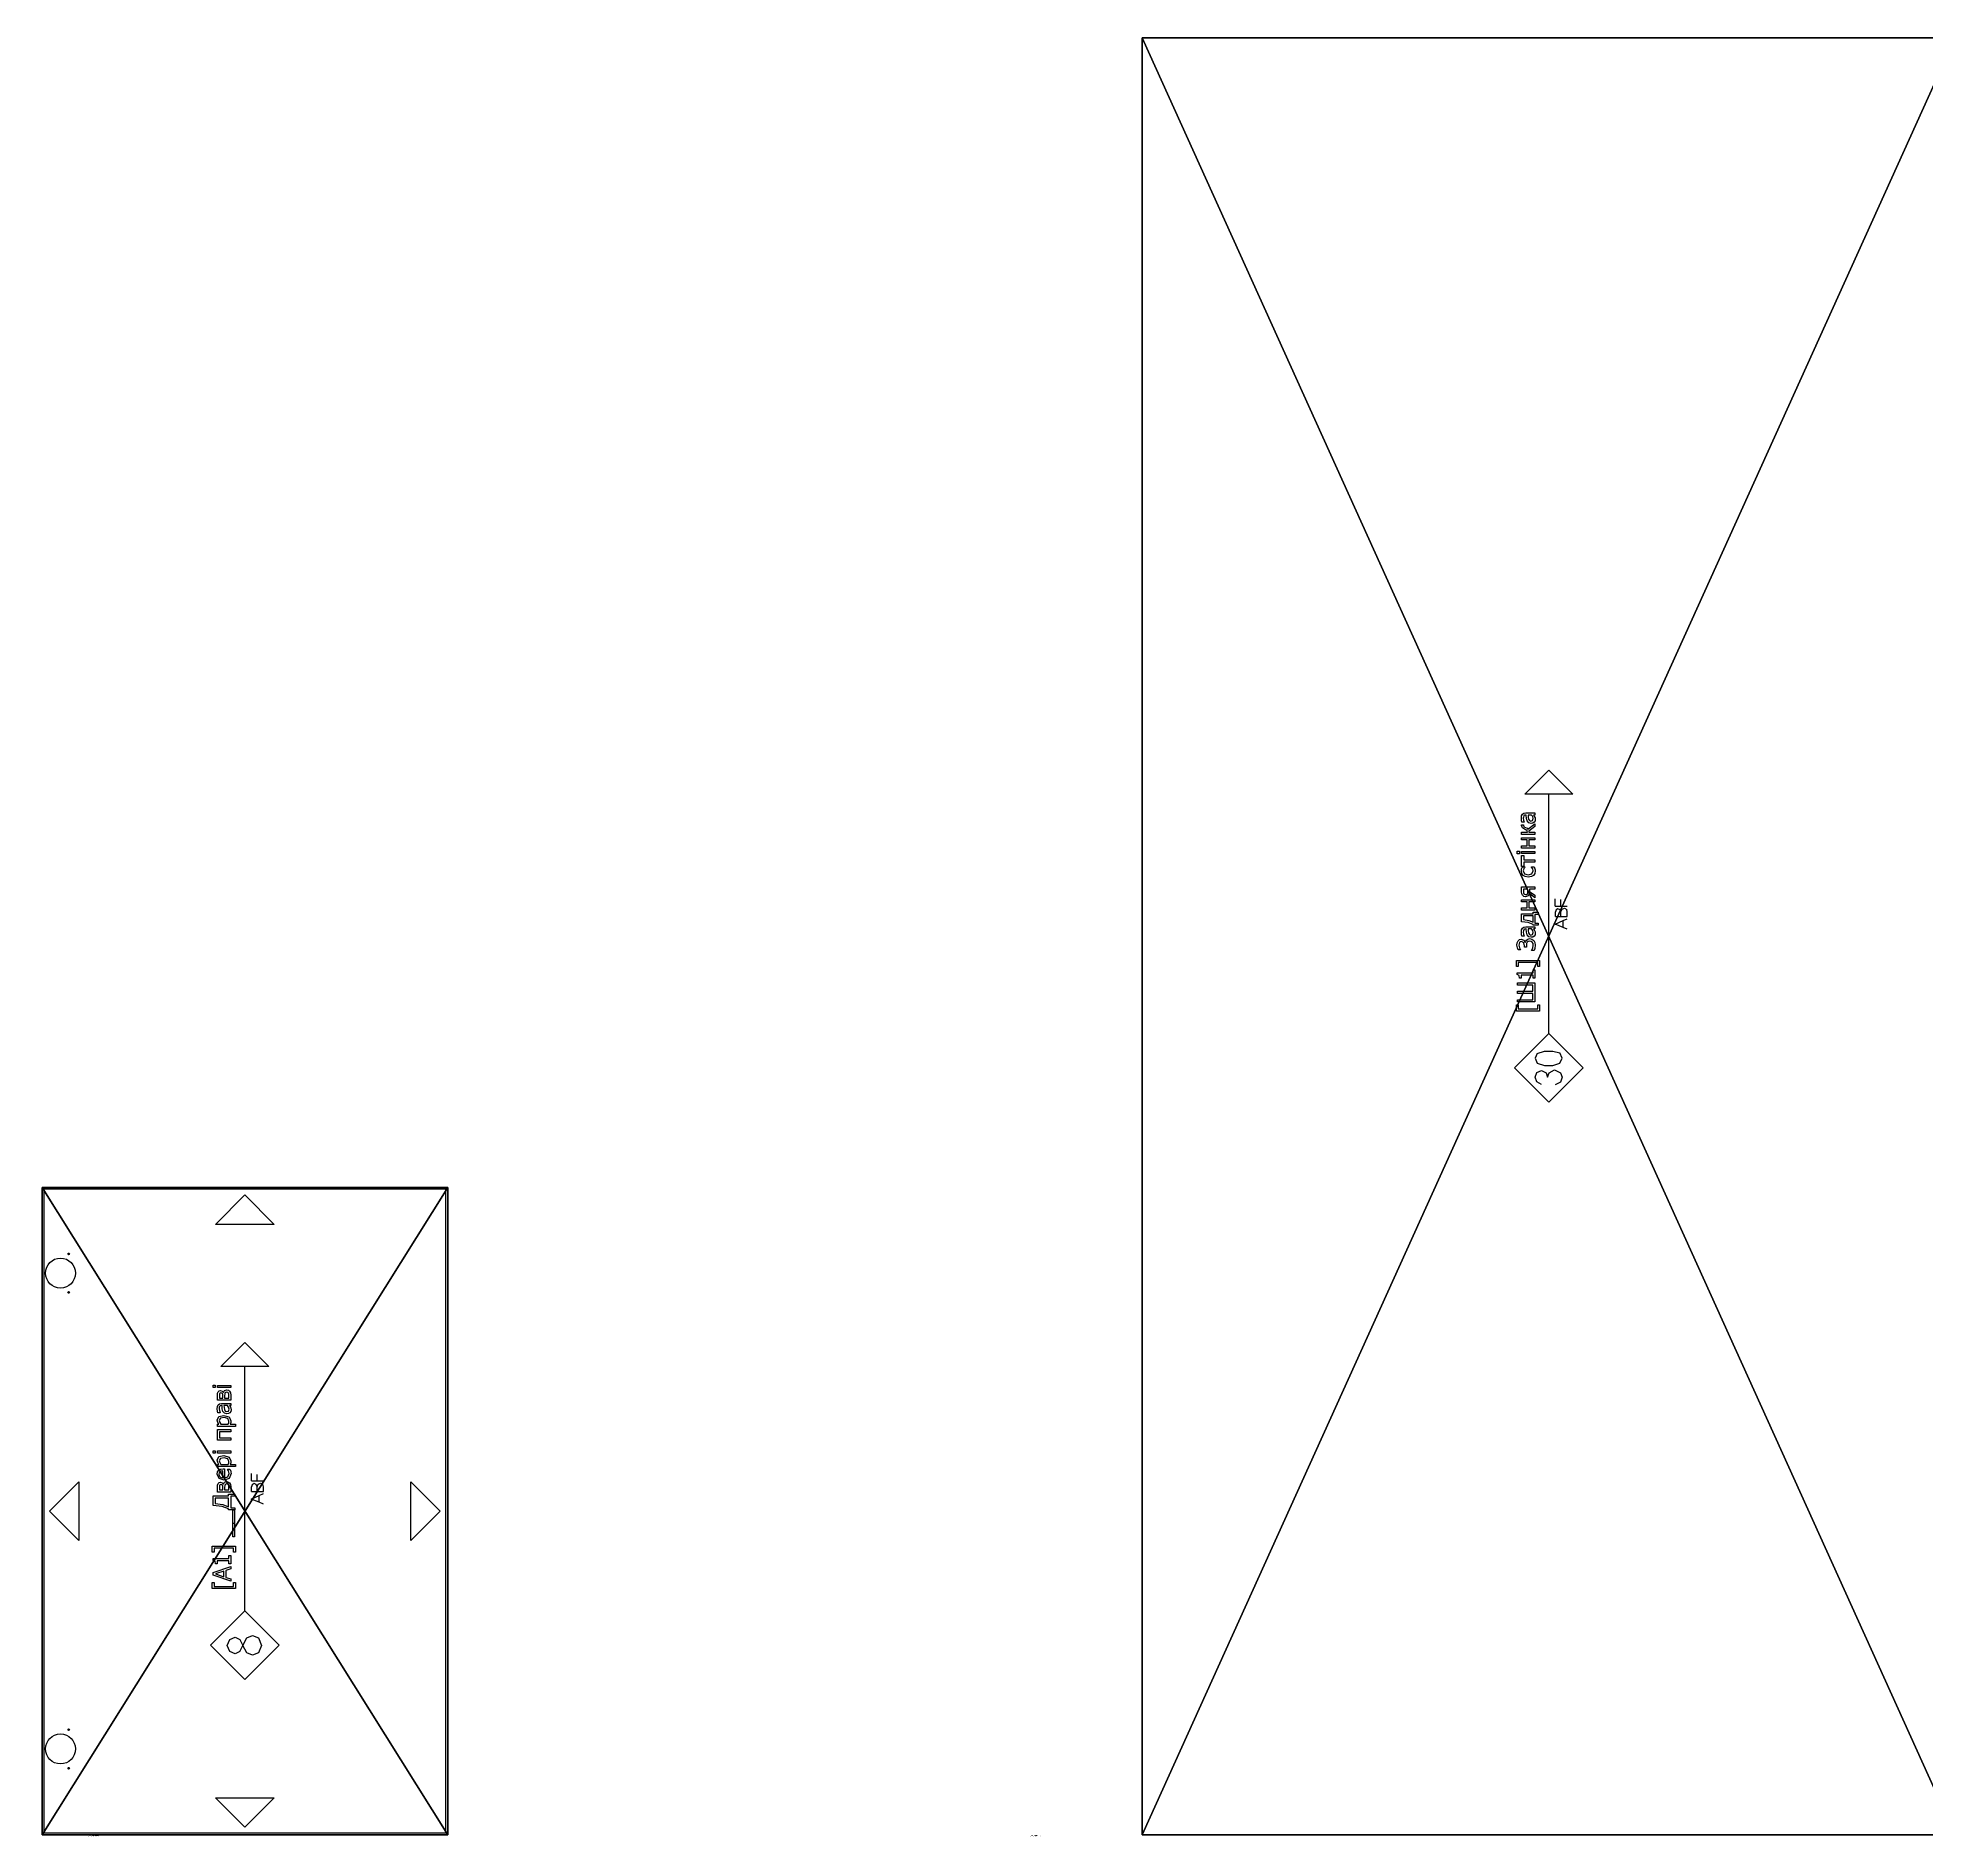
# Model space of a CAD drawing. Header units: millimetres. Extents: x -45532 to 18, y -11338 to 4436.
# Drawn here: x -6444 to -4242, y -2 to 2096 of the extents above; entities that cross this region are included whole.
import ezdxf

# ---------------------------------------------------------------- set-up
doc = ezdxf.new("R2010")
doc.units = ezdxf.units.MM
doc.header["$LTSCALE"] = 25.4
doc.layers.get('0').update_dxf_attribs({"true_color": 0xffffff})
for name, color, linetype, true_color in [('ABF_cuttingLines', 134, 'Continuous', 0x009987), ('ABF_edgeBanding', 252, 'Continuous', 0x777799), ('ABF_Label', 190, 'Continuous', 0x9900ff), ('DEPTH13-ARTICLE96053', 36, 'Continuous', 0x664400), ('DEPTH3.0-ARTICLE46331', 134, 'Continuous', 0x009987)]:
    doc.layers.add(name, color=color, linetype=linetype, true_color=true_color)

# ---------------------------------------------------------------- blocks, each defined once
blk = doc.blocks.new('Group1179#1')
blk = doc.blocks.new('Group1710#1')
blk = doc.blocks.new('_____ ______#23')
at = {"layer": 'ABF_cuttingLines', "color": 0}
ref = blk.add_blockref('Group1710#1', (0, 0, 3), dxfattribs=at)
ref.add_attrib('Skp_GroupInstanceName', '_ABF_cuttingLines', (0, 0), dxfattribs={"layer": '0', "height": 1})
at = {"layer": 'ABF_Label', "color": 0}
ref = blk.add_blockref('Group1179#1', (2680.9, 1048.5, 3), dxfattribs=dict(at, xscale=1.574803149606299, yscale=1.574803149606299, rotation=90))
ref.add_attrib('Skp_GroupInstanceName', '_ABF_Label', (0, 0), dxfattribs={"layer": '0', "height": 1})
blk = doc.blocks.new('Group1161#1')
at = {"layer": 'ABF_Label', "color": 0}
for p, q in [((-55.5, 6.9), (-55.5, 23.9)), ((-55.5, 23.9), (-50.9, 23.9)), ((-50.9, 22.7), (-53.9, 22.7)), ((-53.9, 22.7), (-53.9, 8.1)), ((-50.9, 23.9), (-50.9, 22.7)), ((-48.7, 10.3), (-48.7, 23.3)), ((-48.7, 23.3), (-47, 23.3)), ((-47, 23.3), (-47, 11.8)), ((-42.4, 11.8), (-42.4, 23.3)), ((-42.4, 23.3), (-40.7, 23.3)), ((-40.7, 23.3), (-40.7, 11.8)), ((-36.2, 11.8), (-36.2, 23.3)), ((-36.2, 23.3), (-34.4, 23.3)), ((-34.4, 23.3), (-34.4, 10.3)), ((-31.1, 21.6), (-29.2, 21.9)), ((-31.1, 20.4), (-31.1, 21.6)), ((-28.8, 20.4), (-31.1, 20.4)), ((-29.2, 21.9), (-28.4, 23.4)), ((-28.8, 11.6), (-28.8, 20.4)), ((-28.4, 23.4), (-27.1, 23.4)), ((-27.1, 23.4), (-27.1, 11.6)), ((-22.5, 22.7), (-22.5, 23.9)), ((-22.5, 23.9), (-17.9, 23.9)), ((-19.4, 22.7), (-22.5, 22.7)), ((-19.4, 8.1), (-19.4, 22.7)), ((-17.9, 23.9), (-17.9, 6.9)), ((-10.2, 22.8), (-8.5, 23.3)), ((-10.2, 20.9), (-10.2, 22.8)), ((-10, 20.9), (-10.2, 20.9)), ((-9.5, 21.2), (-10, 20.9)), ((-8.7, 21.6), (-9.5, 21.2)), ((-7.7, 21.9), (-8.7, 21.6)), ((-8.5, 23.3), (-6.5, 23.6)), ((-8.2, 16.6), (-8.2, 18.1)), ((-8.2, 18.1), (-7, 18.1)), ((-6.8, 16.6), (-8.2, 16.6)), ((-6.6, 22.1), (-7.7, 21.9)), ((-7, 18.1), (-4.8, 18.6)), ((-5.5, 16.5), (-6.8, 16.6)), ((-5.6, 22), (-6.6, 22.1)), ((-6.5, 23.6), (-4.8, 23.4)), ((-4.7, 21.7), (-5.6, 22)), ((-4.5, 16.1), (-5.5, 16.5)), ((-4.8, 23.4), (-3.4, 22.8)), ((-4.8, 18.6), (-3.9, 20.3)), ((-4.1, 21.1), (-4.7, 21.7)), ((-2.8, 18.6), (-4.7, 17.6)), ((-4.7, 17.6), (-4.7, 17.4)), ((-4.7, 17.4), (-3.7, 17.1)), ((-3.8, 15.4), (-4.5, 16.1)), ((-3.9, 20.3), (-4.1, 21.1)), ((-3.6, 14.3), (-3.8, 15.4)), ((-3.8, 13.1), (-3.6, 14.3)), ((-3.7, 17.1), (-2.8, 16.6)), ((-3.4, 22.8), (-2.5, 21.8)), ((-2.1, 20.4), (-2.8, 18.6)), ((-2.8, 16.6), (-2.1, 15.6)), ((-2.5, 21.8), (-2.1, 20.4)), ((-2.1, 15.6), (-1.8, 14.2)), ((-1.8, 14.2), (-2.1, 12.6)), ((-0.8, 13.1), (-0.4, 14.9)), ((-0.4, 14.9), (1, 16)), ((0, 19.9), (1.3, 20.2)), ((0, 18.2), (0, 19.9)), ((0.1, 18.2), (0, 18.2)), ((1.6, 18.7), (0.1, 18.2)), ((1.3, 14.4), (0.9, 13.2)), ((1, 16), (2.9, 16.5)), ((1.3, 20.2), (3, 20.3)), ((2.4, 15), (1.3, 14.4)), ((3, 18.9), (1.6, 18.7)), ((3.9, 15.3), (2.4, 15)), ((2.9, 16.5), (5.4, 16.7)), ((3, 20.3), (4.7, 20.2)), ((3.9, 18.8), (3, 18.9)), ((4.7, 18.5), (3.9, 18.8)), ((5.4, 15.4), (3.9, 15.3)), ((4.7, 20.2), (5.9, 19.6)), ((5.2, 18), (4.7, 18.5)), ((5.4, 17), (5.2, 18)), ((5.4, 16.7), (5.4, 17)), ((5.4, 12.7), (5.4, 15.4)), ((5.9, 19.6), (6.7, 18.5)), ((6.7, 18.5), (7, 17)), ((7, 17), (7, 10.3)), ((8.8, 11.7), (10.2, 15.3)), ((10.2, 15.3), (10.7, 20.1)), ((11.7, 14.7), (10.5, 11.7)), ((10.7, 20.1), (16.7, 20.1)), ((12.3, 18.7), (11.7, 14.7)), ((15.1, 18.7), (12.3, 18.7)), ((15.1, 11.7), (15.1, 18.7)), ((16.7, 20.1), (16.7, 11.7)), ((19.3, 10.3), (19.3, 20.1)), ((19.3, 20.1), (21, 20.1)), ((21, 20.1), (21, 16.1)), ((21, 16.1), (25.4, 16.1)), ((25.4, 14.7), (21, 14.7)), ((21, 14.7), (21, 10.3)), ((25.4, 16.1), (25.4, 20.1)), ((25.4, 20.1), (27, 20.1)), ((25.4, 10.3), (25.4, 14.7)), ((27, 20.1), (27, 10.3)), ((28.4, 10.3), (31.6, 14.3)), ((29.2, 17.3), (29.5, 18.6)), ((29.8, 15.4), (29.2, 17.3)), ((29.5, 18.6), (30.4, 19.5)), ((31.6, 14.3), (29.8, 15.4)), ((33.2, 14.2), (30.3, 10.3)), ((30.4, 19.5), (31.5, 19.9)), ((31.1, 17.9), (30.9, 17.2)), ((30.9, 17.2), (31, 16.5)), ((31, 16.5), (31.4, 15.9)), ((31.5, 18.5), (31.1, 17.9)), ((31.4, 15.9), (32.2, 15.6)), ((31.5, 19.9), (33, 20.1)), ((32.2, 18.7), (31.5, 18.5)), ((33.1, 18.8), (32.2, 18.7)), ((32.2, 15.6), (33.1, 15.5)), ((33, 20.1), (36.5, 20.1)), ((34.9, 18.8), (33.1, 18.8)), ((33.1, 15.5), (34.9, 15.5)), ((34.9, 14.2), (33.2, 14.2)), ((34.9, 15.5), (34.9, 18.8)), ((34.9, 10.3), (34.9, 14.2)), ((36.5, 20.1), (36.5, 10.3)), ((43.8, 15.2), (44.2, 17.4)), ((44.2, 12.9), (43.8, 15.2)), ((44.2, 17.4), (45.1, 19)), ((45.1, 19), (46.5, 20)), ((46.3, 17.9), (45.5, 15.2)), ((45.5, 15.2), (46.3, 12.5)), ((48.4, 18.9), (46.3, 17.9)), ((46.5, 20), (48.4, 20.3)), ((48.4, 20.3), (49.9, 20.1)), ((49.2, 18.7), (48.4, 18.9)), ((50.1, 18.4), (49.2, 18.7)), ((49.9, 20.1), (51.3, 19.5)), ((50.7, 18), (50.1, 18.4)), ((51.2, 17.7), (50.7, 18)), ((51.3, 17.7), (51.2, 17.7)), ((51.3, 19.5), (51.3, 17.7)), ((51.6, 18.6), (51.6, 20.1)), ((51.6, 20.1), (59.9, 20.1)), ((54.9, 18.6), (51.6, 18.6)), ((54.9, 10.3), (54.9, 18.6)), ((59.9, 18.6), (56.6, 18.6)), ((56.6, 18.6), (56.6, 10.3)), ((59.9, 20.1), (59.9, 18.6)), ((61.1, 21.7), (61.1, 23.4)), ((61.1, 23.4), (62.9, 23.4)), ((62.9, 21.7), (61.1, 21.7)), ((61.2, 10.3), (61.2, 20.1)), ((61.2, 20.1), (62.8, 20.1)), ((62.8, 20.1), (62.8, 10.3)), ((62.9, 23.4), (62.9, 21.7)), ((65.2, 10.3), (65.2, 20.1)), ((65.2, 20.1), (66.9, 20.1)), ((66.9, 20.1), (66.9, 16.1)), ((66.9, 16.1), (71.3, 16.1)), ((71.3, 14.7), (66.9, 14.7)), ((66.9, 14.7), (66.9, 10.3)), ((71.3, 16.1), (71.3, 20.1)), ((71.3, 20.1), (73, 20.1)), ((71.3, 10.3), (71.3, 14.7)), ((73, 20.1), (73, 10.3)), ((75.3, 10.3), (75.3, 20.1)), ((75.3, 20.1), (77, 20.1)), ((77, 20.1), (77, 15.8)), ((77, 15.8), (78.1, 16.1)), ((77.8, 14.8), (77, 14.8)), ((77, 14.8), (77, 10.3)), ((81.2, 10.3), (77.8, 14.8)), ((78.1, 16.1), (78.8, 17.1)), ((78.8, 17.1), (79.1, 17.6)), ((79.1, 17.6), (79.2, 18.1)), ((79.2, 18.1), (80.3, 19.6)), ((80, 16.1), (79.2, 15.5)), ((79.2, 15.5), (83.2, 10.3)), ((80.5, 17.3), (80, 16.1)), ((80.3, 19.6), (82.1, 20.1)), ((81.1, 18.4), (80.5, 17.3)), ((82.2, 18.7), (81.1, 18.4)), ((82.1, 20.1), (82.5, 20.1)), ((82.5, 18.7), (82.2, 18.7)), ((82.5, 20.1), (82.5, 18.7)), ((83.6, 13.1), (84, 14.9)), ((84, 14.9), (85.4, 16)), ((84.4, 19.9), (85.7, 20.2)), ((84.4, 18.2), (84.4, 19.9)), ((84.5, 18.2), (84.4, 18.2)), ((86, 18.7), (84.5, 18.2)), ((85.7, 14.4), (85.3, 13.2)), ((85.4, 16), (87.3, 16.5)), ((85.7, 20.2), (87.4, 20.3)), ((86.8, 15), (85.7, 14.4)), ((87.4, 18.9), (86, 18.7)), ((88.3, 15.3), (86.8, 15)), ((87.3, 16.5), (89.7, 16.7)), ((87.4, 20.3), (89.1, 20.2)), ((88.3, 18.8), (87.4, 18.9)), ((89.1, 18.5), (88.3, 18.8)), ((89.7, 15.4), (88.3, 15.3)), ((89.1, 20.2), (90.3, 19.6)), ((89.6, 18), (89.1, 18.5)), ((89.7, 17), (89.6, 18)), ((89.7, 16.7), (89.7, 17)), ((89.7, 12.7), (89.7, 15.4)), ((90.3, 19.6), (91.1, 18.5)), ((91.1, 18.5), (91.4, 17)), ((91.4, 17), (91.4, 10.3)), ((-109.7, 5.3), (-107.9, 8.8)), ((-107.9, 8.8), (-104.5, 10)), ((-104.5, 10), (-101, 8.8)), ((-101.1, 2), (-104.5, 0.9)), ((-104.5, 0.9), (-101.1, -0.3)), ((-99.5, 5.3), (-101.1, 2)), ((-101, 8.8), (-99.5, 5.3)), ((-93.9, 8.5), (-95.7, 3.2)), ((-95.7, 3.2), (-95.7, -3)), ((-90.4, 10), (-93.9, 8.5)), ((-86.9, 8.5), (-90.4, 10)), ((-86.9, 8.5), (-85.1, 3.2)), ((-85.1, 3.2), (-85.1, -3)), ((-72.1, 0), (105.2, 0)), ((-50.9, 6.9), (-55.5, 6.9)), ((-53.9, 8.1), (-50.9, 8.1)), ((-50.9, 8.1), (-50.9, 6.9)), ((-34.4, 10.3), (-48.7, 10.3)), ((-47, 11.8), (-42.4, 11.8)), ((-40.7, 11.8), (-36.2, 11.8)), ((-31.1, 10.3), (-31.1, 11.6)), ((-31.1, 11.6), (-28.8, 11.6)), ((-24.8, 10.3), (-31.1, 10.3)), ((-27.1, 11.6), (-24.8, 11.6)), ((-24.8, 11.6), (-24.8, 10.3)), ((-22.5, 6.9), (-22.5, 8.1)), ((-22.5, 8.1), (-19.4, 8.1)), ((-17.9, 6.9), (-22.5, 6.9)), ((-10.6, 10.8), (-10.6, 12.7)), ((-10.6, 12.7), (-10.5, 12.7)), ((-9, 10.3), (-10.6, 10.8)), ((-10.5, 12.7), (-8.8, 11.9)), ((-6.7, 10.1), (-9, 10.3)), ((-8.8, 11.9), (-6.7, 11.6)), ((-6.7, 11.6), (-5.5, 11.7)), ((-4.7, 10.4), (-6.7, 10.1)), ((-5.5, 11.7), (-4.4, 12.3)), ((-3.1, 11.2), (-4.7, 10.4)), ((-4.4, 12.3), (-3.8, 13.1)), ((-2.1, 12.6), (-3.1, 11.2)), ((-0.6, 11.9), (-0.8, 13.1)), ((0.1, 10.9), (-0.6, 11.9)), ((1, 10.2), (0.1, 10.9)), ((0.9, 13.2), (1.4, 12)), ((2.2, 10), (1, 10.2)), ((1.4, 12), (2.8, 11.5)), ((3.3, 10.1), (2.2, 10)), ((2.8, 11.5), (4.2, 11.9)), ((4.2, 10.5), (3.3, 10.1)), ((4.2, 11.9), (5.4, 12.7)), ((4.8, 10.9), (4.2, 10.5)), ((5.4, 11.3), (4.8, 10.9)), ((5.4, 10.3), (5.4, 11.3)), ((7, 10.3), (5.4, 10.3)), ((8.2, 7.9), (8.2, 11.7)), ((8.2, 11.7), (8.8, 11.7)), ((9.7, 7.9), (8.2, 7.9)), ((16.2, 10.3), (9.7, 10.3)), ((9.7, 10.3), (9.7, 7.9)), ((10.5, 11.7), (15.1, 11.7)), ((16.2, 7.9), (16.2, 10.3)), ((17.7, 7.9), (16.2, 7.9)), ((16.7, 11.7), (17.7, 11.7)), ((17.7, 11.7), (17.7, 7.9)), ((21, 10.3), (19.3, 10.3)), ((27, 10.3), (25.4, 10.3)), ((30.3, 10.3), (28.4, 10.3)), ((36.5, 10.3), (34.9, 10.3)), ((45.1, 11.3), (44.2, 12.9)), ((46.5, 10.4), (45.1, 11.3)), ((46.3, 12.5), (48.4, 11.5)), ((48.4, 10.1), (46.5, 10.4)), ((48.4, 11.5), (49.9, 11.8)), ((49.2, 10.1), (48.4, 10.1)), ((50, 10.3), (49.2, 10.1)), ((49.9, 11.8), (51.2, 12.7)), ((50.7, 10.6), (50, 10.3)), ((51.3, 10.8), (50.7, 10.6)), ((51.2, 12.7), (51.3, 12.7)), ((51.3, 12.7), (51.3, 10.8)), ((56.6, 10.3), (54.9, 10.3)), ((62.8, 10.3), (61.2, 10.3)), ((66.9, 10.3), (65.2, 10.3)), ((73, 10.3), (71.3, 10.3)), ((77, 10.3), (75.3, 10.3)), ((83.2, 10.3), (81.2, 10.3)), ((83.8, 11.9), (83.6, 13.1)), ((84.5, 10.9), (83.8, 11.9)), ((85.4, 10.2), (84.5, 10.9)), ((85.3, 13.2), (85.8, 12)), ((86.6, 10), (85.4, 10.2)), ((85.8, 12), (87.1, 11.5)), ((87.7, 10.1), (86.6, 10)), ((87.1, 11.5), (88.6, 11.9)), ((88.5, 10.5), (87.7, 10.1)), ((89.2, 10.9), (88.5, 10.5)), ((88.6, 11.9), (89.7, 12.7)), ((89.7, 11.3), (89.2, 10.9)), ((89.7, 10.3), (89.7, 11.3)), ((91.4, 10.3), (89.7, 10.3)), ((-108.1, -8.6), (-110, -4.7)), ((-104.5, -9.9), (-108.1, -8.6)), ((-101.1, -8.6), (-104.5, -9.9)), ((-101.1, -0.3), (-99, -4.1)), ((-99, -4.1), (-101.1, -8.6)), ((-95.7, -3), (-94.1, -8.2)), ((-94.1, -8.2), (-90.4, -9.9)), ((-90.4, -9.9), (-86.4, -8.2)), ((-85.1, -3), (-86.4, -8.2)), ((5.2, -13.7), (6.5, -10.6)), ((6.5, -10.6), (8.9, -4.6)), ((6.5, -10.6), (11.6, -10.6)), ((8.9, -4.6), (11.6, -10.6)), ((11.6, -10.6), (13, -13.7)), ((14.5, -4.9), (18, -4.9)), ((14.5, -4.9), (14.5, -9)), ((14.5, -9), (14.5, -13.7)), ((14.5, -9), (18, -9)), ((14.5, -13.7), (18, -13.7)), ((19.5, -5.4), (18, -4.9)), ((18, -9), (19.6, -8.3)), ((18, -9), (20, -9.9)), ((18, -13.7), (19.8, -13.4)), ((20.3, -6.8), (19.5, -5.4)), ((19.6, -8.3), (20.3, -6.8)), ((20.7, -11.6), (19.8, -13.4)), ((20, -9.9), (20.7, -11.6)), ((22.3, -4.8), (22.3, -9)), ((22.3, -4.8), (27.8, -4.8)), ((22.3, -9), (27.1, -9)), ((22.3, -9), (22.3, -13.7))]:
    blk.add_line(p, q, dxfattribs=at)
for points in [[(-72.1, 0, 0), (-97.5, -25.4, 0), (-122.9, 0, 0), (-97.5, 25.4, 0), (-72.1, 0, 0)], [(105.2, 17.8, 0), (122.9, 0, 0), (105.2, -17.8, 0), (105.2, 17.8, 0)]]:
    blk.add_polyline3d(points, close=True, dxfattribs=at)
blk = doc.blocks.new('Group1711#1')
at = {"layer": 'ABF_cuttingLines', "color": 0}
blk.add_polyline3d([(1843.5, 2096.5, 0), (895.5, 2096.5, 0), (895.5, 0.5, 0), (1843.5, 0.5, 0), (1843.5, 2096.5, 0)], close=True, dxfattribs=at)
blk = doc.blocks.new('_____ ______#24')
at = {"layer": 'ABF_cuttingLines', "color": 0}
for p, q in [((1843.5, 2096.5), (895.5, 2096.5)), ((895.5, 2096.5), (895.5, 0.5)), ((1843.5, 2096.5, 3), (895.5, 2096.5, 3)), ((895.5, 2096.5, 3), (895.5, 0.5, 3)), ((1843.5, 2096.5), (895.5, 2096.5)), ((895.5, 2096.5), (895.5, 2096.5, 3)), ((1843.5, 2096.5, 3), (895.5, 2096.5, 3)), ((895.5, 2096.5), (895.5, 0.5)), ((895.5, 2096.5, 3), (895.5, 0.5, 3)), ((895.5, 2096.5), (895.5, 2096.5, 3)), ((895.5, 0.5), (1843.5, 0.5)), ((895.5, 0.5, 3), (1843.5, 0.5, 3)), ((895.5, 0.5), (895.5, 0.5, 3)), ((895.5, 0.5), (1843.5, 0.5)), ((895.5, 0.5, 3), (1843.5, 0.5, 3)), ((895.5, 0.5), (895.5, 0.5, 3))]:
    blk.add_line(p, q, dxfattribs=at)
ref = blk.add_blockref('Group1711#1', (0, 0, 3), dxfattribs=at)
ref.add_attrib('Skp_GroupInstanceName', '_ABF_cuttingLines', (0, 0), dxfattribs={"layer": '0', "height": 1})
at = {"layer": 'ABF_Label', "color": 0}
ref = blk.add_blockref('Group1161#1', (1369.5, 1048.5, 3), dxfattribs=dict(at, xscale=1.574803149606299, yscale=1.574803149606299, rotation=90))
ref.add_attrib('Skp_GroupInstanceName', '_ABF_Label', (0, 0), dxfattribs={"layer": '0', "height": 1})
at = {"color": 0}
mesh = blk.add_polyface(dxfattribs=at)
corners = [(1843.5, 2096.5), (895.5, 0.5), (895.5, 2096.5), (1843.5, 0.5)]
mesh.append_faces([[corners[k] for k in face] for face in [(0, 1, 2), (1, 0, 3)]], dxfattribs={"vtx0": -1, "color": 0})
at = {"color": 7, "true_color": 0xffffff}
mesh = blk.add_polyface(dxfattribs=at)
corners = [(1843.5, 0.5, 3), (895.5, 2096.5, 3), (895.5, 0.5, 3), (1843.5, 2096.5, 3)]
mesh.append_faces([[corners[k] for k in face] for face in [(0, 1, 2), (1, 0, 3)]], dxfattribs={"vtx0": -1, "color": 7})
at = {"color": 0}
mesh = blk.add_polyface(dxfattribs=at)
corners = [(895.5, 2096.5, 3), (1843.5, 2096.5), (895.5, 2096.5), (1843.5, 2096.5, 3)]
mesh.append_faces([[corners[k] for k in face] for face in [(0, 1, 2), (1, 0, 3)]], dxfattribs={"vtx0": -1, "color": 0})
mesh = blk.add_polyface(dxfattribs=at)
corners = [(895.5, 2096.5, 3), (895.5, 0.5), (895.5, 0.5, 3), (895.5, 2096.5)]
mesh.append_faces([[corners[k] for k in face] for face in [(0, 1, 2), (1, 0, 3)]], dxfattribs={"vtx0": -1, "color": 0})
mesh = blk.add_polyface(dxfattribs=at)
corners = [(1843.5, 0.5, 3), (895.5, 0.5), (1843.5, 0.5), (895.5, 0.5, 3)]
mesh.append_faces([[corners[k] for k in face] for face in [(0, 1, 2), (1, 0, 3)]], dxfattribs={"vtx0": -1, "color": 0})
blk = doc.blocks.new('_152684____0110_280010303_THICKNESS_3')
at = {"color": 0}
for name, p in [('_____ ______#23', (-6404.9, -0.5)), ('_____ ______#24', (-6051.5, -0.5))]:
    blk.add_blockref(name, p, dxfattribs=at)
blk = doc.blocks.new('Group376#1')
at = {"layer": 'DEPTH13-ARTICLE96053', "color": 0}
blk.add_circle((-21.5, 0), 17.5, dxfattribs=at)
at = {"layer": 'DEPTH3.0-ARTICLE46331', "color": 0}
for centre in [(-31, 22.5), (-31, -22.5)]:
    blk.add_circle(centre, 1, dxfattribs=at)
blk = doc.blocks.new('Group378#1')
at = {"layer": 'DEPTH13-ARTICLE96053', "color": 0}
blk.add_circle((-21.5, 0), 17.5, dxfattribs=at)
at = {"layer": 'DEPTH3.0-ARTICLE46331', "color": 0}
for centre in [(-31, 22.5), (-31, -22.5)]:
    blk.add_circle(centre, 1, dxfattribs=at)
blk = doc.blocks.new('Group1116#1')
at = {"layer": 'ABF_Label', "color": 0}
for p, q in [((-57.3, 7), (-57.3, 24.1)), ((-57.3, 24.1), (-52.8, 24.1)), ((-52.8, 22.8), (-55.8, 22.8)), ((-55.8, 22.8), (-55.8, 8.3)), ((-52.8, 24.1), (-52.8, 22.8)), ((-52, 10.5), (-47.6, 23.5)), ((-49.1, 14.1), (-50.2, 10.5)), ((-44.1, 14.1), (-49.1, 14.1)), ((-46.6, 21.7), (-48.6, 15.6)), ((-48.6, 15.6), (-44.6, 15.6)), ((-47.6, 23.5), (-45.5, 23.5)), ((-44.6, 15.6), (-46.6, 21.7)), ((-45.5, 23.5), (-41.1, 10.5)), ((-42.9, 10.5), (-44.1, 14.1)), ((-39.2, 21.7), (-37.2, 22.1)), ((-39.2, 20.5), (-39.2, 21.7)), ((-36.8, 20.5), (-39.2, 20.5)), ((-37.2, 22.1), (-36.5, 23.6)), ((-36.8, 11.8), (-36.8, 20.5)), ((-36.5, 23.6), (-35.1, 23.6)), ((-35.1, 23.6), (-35.1, 11.8)), ((-30.5, 22.8), (-30.5, 24.1)), ((-30.5, 24.1), (-26, 24.1)), ((-27.5, 22.8), (-30.5, 22.8)), ((-27.5, 8.3), (-27.5, 22.8)), ((-26, 24.1), (-26, 7)), ((1.6, 12), (3.4, 16.9)), ((4.9, 16.3), (3.2, 12)), ((3.4, 16.9), (4.1, 23.5)), ((4.1, 23.5), (11.4, 23.5)), ((5.7, 22), (4.9, 16.3)), ((9.6, 22), (5.7, 22)), ((9.6, 12), (9.6, 22)), ((11.4, 23.5), (11.4, 12)), ((14.1, 10.5), (14.1, 20.2)), ((14.1, 20.2), (17.7, 20.2)), ((17.3, 18.9), (15.8, 18.9)), ((15.8, 18.9), (15.8, 16.3)), ((15.8, 16.3), (17.7, 16.3)), ((17.7, 15), (15.8, 15)), ((15.8, 15), (15.8, 11.8)), ((18.4, 18.9), (17.3, 18.9)), ((17.7, 20.2), (19.3, 20.2)), ((17.7, 16.3), (18.5, 16.3)), ((18.7, 14.9), (17.7, 15)), ((19.1, 18.7), (18.4, 18.9)), ((18.5, 16.3), (19.1, 16.6)), ((19.3, 14.8), (18.7, 14.9)), ((19.5, 18.3), (19.1, 18.7)), ((19.1, 16.6), (19.5, 17)), ((19.3, 20.2), (20.3, 19.8)), ((20, 14.2), (19.3, 14.8)), ((19.6, 17.7), (19.5, 18.3)), ((19.5, 17), (19.6, 17.7)), ((20.9, 16.7), (19.9, 15.9)), ((19.9, 15.9), (19.9, 15.8)), ((19.9, 15.8), (21.3, 15)), ((20.1, 13.4), (20, 14.2)), ((20.3, 19.8), (21.1, 19.1)), ((21.3, 18), (20.9, 16.7)), ((21.1, 19.1), (21.3, 18)), ((21.3, 15), (21.8, 13.4)), ((22.9, 15.3), (24.1, 19.1)), ((24.2, 11.6), (22.9, 15.3)), ((24.1, 19.1), (27.4, 20.5)), ((24.8, 17.5), (24.6, 16.4)), ((24.6, 16.4), (29.7, 16.4)), ((31.3, 15.2), (24.6, 15.2)), ((24.6, 15.2), (25.4, 12.6)), ((25.4, 18.4), (24.8, 17.5)), ((26.2, 19), (25.4, 18.4)), ((27.3, 19.2), (26.2, 19)), ((28.4, 19), (27.3, 19.2)), ((27.4, 20.5), (29, 20.3)), ((29.2, 18.4), (28.4, 19)), ((29, 20.3), (30.2, 19.4)), ((29.6, 17.6), (29.2, 18.4)), ((29.7, 16.4), (29.6, 17.6)), ((30.2, 19.4), (31, 18.1)), ((31, 18.1), (31.3, 16.1)), ((31.3, 16.1), (31.3, 15.2)), ((33, 6.9), (33, 20.2)), ((33, 20.2), (34.6, 20.2)), ((34.6, 20.2), (34.6, 19.2)), ((34.6, 19.2), (36, 20.1)), ((35.9, 18.6), (34.6, 17.8)), ((34.6, 17.8), (34.6, 12.3)), ((37.2, 19), (35.9, 18.6)), ((36, 20.1), (37.6, 20.5)), ((39, 18), (37.2, 19)), ((37.6, 20.5), (40.3, 19.2)), ((38.8, 12.7), (39.5, 15.4)), ((39.5, 15.4), (39, 18)), ((41.2, 15.6), (40, 11.7)), ((40.3, 19.2), (41.2, 15.6)), ((42.8, 21.9), (42.8, 23.6)), ((42.8, 23.6), (44.7, 23.6)), ((44.7, 21.9), (42.8, 21.9)), ((42.9, 10.5), (42.9, 20.2)), ((42.9, 20.2), (44.6, 20.2)), ((44.6, 20.2), (44.6, 10.5)), ((44.7, 23.6), (44.7, 21.9)), ((52.6, 10.5), (52.6, 20.2)), ((52.6, 20.2), (60.3, 20.2)), ((58.7, 18.8), (54.3, 18.8)), ((54.3, 18.8), (54.3, 10.5)), ((58.7, 10.5), (58.7, 18.8)), ((60.3, 20.2), (60.3, 10.5)), ((62.7, 6.9), (62.7, 20.2)), ((62.7, 20.2), (64.4, 20.2)), ((64.4, 20.2), (64.4, 19.2)), ((64.4, 19.2), (65.7, 20.1)), ((65.6, 18.6), (64.4, 17.8)), ((64.4, 17.8), (64.4, 12.3)), ((67, 19), (65.6, 18.6)), ((65.7, 20.1), (67.4, 20.5)), ((68.7, 18), (67, 19)), ((67.4, 20.5), (70, 19.2)), ((68.5, 12.7), (69.2, 15.4)), ((69.2, 15.4), (68.7, 18)), ((70.9, 15.6), (69.8, 11.7)), ((70, 19.2), (70.9, 15.6)), ((72, 13.3), (72.4, 15)), ((72.4, 15), (73.7, 16.2)), ((72.7, 20), (74.1, 20.3)), ((72.7, 18.4), (72.7, 20)), ((72.8, 18.4), (72.7, 18.4)), ((74.4, 18.9), (72.8, 18.4)), ((73.7, 16.2), (75.7, 16.7)), ((74.1, 14.6), (73.7, 13.4)), ((74.1, 20.3), (75.7, 20.5)), ((75.2, 15.2), (74.1, 14.6)), ((75.7, 19), (74.4, 18.9)), ((76.6, 15.4), (75.2, 15.2)), ((75.7, 20.5), (77.4, 20.3)), ((76.7, 19), (75.7, 19)), ((75.7, 16.7), (78.1, 16.9)), ((78.1, 15.6), (76.6, 15.4)), ((77.4, 18.7), (76.7, 19)), ((77.4, 20.3), (78.7, 19.8)), ((77.9, 18.2), (77.4, 18.7)), ((78.1, 17.2), (77.9, 18.2)), ((78.1, 16.9), (78.1, 17.2)), ((78.1, 12.9), (78.1, 15.6)), ((78.7, 19.8), (79.5, 18.7)), ((79.5, 18.7), (79.7, 17.2)), ((79.7, 17.2), (79.7, 10.5)), ((82.1, 10.5), (82.1, 20.2)), ((82.1, 20.2), (85.6, 20.2)), ((85.2, 18.9), (83.7, 18.9)), ((83.7, 18.9), (83.7, 16.3)), ((83.7, 16.3), (85.6, 16.3)), ((85.6, 15), (83.7, 15)), ((83.7, 15), (83.7, 11.8)), ((86.3, 18.9), (85.2, 18.9)), ((85.6, 20.2), (87.2, 20.2)), ((85.6, 16.3), (86.4, 16.3)), ((86.6, 14.9), (85.6, 15)), ((87, 18.7), (86.3, 18.9)), ((86.4, 16.3), (87, 16.6)), ((87.2, 14.8), (86.6, 14.9)), ((87.4, 18.3), (87, 18.7)), ((87, 16.6), (87.4, 17)), ((87.2, 20.2), (88.2, 19.8)), ((87.9, 14.2), (87.2, 14.8)), ((87.5, 17.7), (87.4, 18.3)), ((87.4, 17), (87.5, 17.7)), ((88.8, 16.7), (87.8, 15.9)), ((87.8, 15.9), (87.8, 15.8)), ((87.8, 15.8), (89.2, 15)), ((88, 13.4), (87.9, 14.2)), ((88.2, 19.8), (89, 19.1)), ((89.2, 18), (88.8, 16.7)), ((89, 19.1), (89.2, 18)), ((89.2, 15), (89.7, 13.4)), ((91.4, 21.9), (91.4, 23.6)), ((91.4, 23.6), (93.3, 23.6)), ((93.3, 21.9), (91.4, 21.9)), ((91.5, 10.5), (91.5, 20.2)), ((91.5, 20.2), (93.1, 20.2)), ((93.1, 20.2), (93.1, 10.5)), ((93.3, 23.6), (93.3, 21.9)), ((-105.7, 7.3), (-104.1, 11.2)), ((-104.1, 3.7), (-105.7, 7.3)), ((-105, -1.4), (-99.7, 1.5)), ((-104.1, 11.2), (-99.7, 13.2)), ((-104.1, 3.7), (-99.7, 1.5)), ((-99.7, 13.2), (-95.1, 11.2)), ((-95.1, 3.7), (-99.7, 1.5)), ((-99.7, 1.5), (-93.8, -1.4)), ((-95.1, 11.2), (-93.5, 7.3)), ((-93.5, 7.3), (-95.1, 3.7)), ((-74, 0), (107, 0)), ((-52.8, 7), (-57.3, 7)), ((-55.8, 8.3), (-52.8, 8.3)), ((-52.8, 8.3), (-52.8, 7)), ((-50.2, 10.5), (-52, 10.5)), ((-41.1, 10.5), (-42.9, 10.5)), ((-39.2, 10.5), (-39.2, 11.8)), ((-39.2, 11.8), (-36.8, 11.8)), ((-32.8, 10.5), (-39.2, 10.5)), ((-35.1, 11.8), (-32.8, 11.8)), ((-32.8, 11.8), (-32.8, 10.5)), ((-30.5, 7), (-30.5, 8.3)), ((-30.5, 8.3), (-27.5, 8.3)), ((-26, 7), (-30.5, 7)), ((-19, 7.8), (-19, 9)), ((-19, 9), (-9.2, 9)), ((-9.2, 7.8), (-19, 7.8)), ((-9.2, 9), (-9, 9)), ((-9.2, 7.8), (-9.2, 9)), ((-9.2, 9), (0.8, 9)), ((-9, 7.8), (-9.2, 7.8)), ((0.8, 7.8), (-9.2, 7.8)), ((-9, 9), (-9, 7.8)), ((0.8, 7.5), (0.8, 12)), ((0.8, 12), (1.6, 12)), ((0.8, 9), (0.8, 7.8)), ((2.5, 7.5), (0.8, 7.5)), ((11, 10.5), (2.5, 10.5)), ((2.5, 10.5), (2.5, 7.5)), ((3.2, 12), (9.6, 12)), ((11, 7.5), (11, 10.5)), ((12.6, 7.5), (11, 7.5)), ((11.4, 12), (12.6, 12)), ((12.6, 12), (12.6, 7.5)), ((18, 10.5), (14.1, 10.5)), ((15.8, 11.8), (17.2, 11.8)), ((17.2, 11.8), (18.6, 11.9)), ((19.6, 10.6), (18, 10.5)), ((18.6, 11.9), (19.4, 12.1)), ((19.4, 12.1), (20, 12.7)), ((20.8, 11.3), (19.6, 10.6)), ((20, 12.7), (20.1, 13.4)), ((21.5, 12.2), (20.8, 11.3)), ((21.8, 13.4), (21.5, 12.2)), ((27.8, 10.2), (24.2, 11.6)), ((25.4, 12.6), (27.8, 11.7)), ((27.8, 11.7), (28.8, 11.8)), ((28.8, 10.3), (27.8, 10.2)), ((28.8, 11.8), (29.8, 12.1)), ((29.7, 10.5), (28.8, 10.3)), ((30.4, 10.8), (29.7, 10.5)), ((29.8, 12.1), (30.5, 12.5)), ((31.1, 11.1), (30.4, 10.8)), ((30.5, 12.5), (31, 12.9)), ((31, 12.9), (31.1, 12.9)), ((31.1, 12.9), (31.1, 11.1)), ((34.6, 6.9), (33, 6.9)), ((34.6, 12.3), (35.7, 11.9)), ((35.8, 10.4), (34.6, 11)), ((34.6, 11), (34.6, 6.9)), ((35.7, 11.9), (36.8, 11.8)), ((37.1, 10.3), (35.8, 10.4)), ((36.8, 11.8), (38.8, 12.7)), ((40, 11.7), (37.1, 10.3)), ((44.6, 10.5), (42.9, 10.5)), ((54.3, 10.5), (52.6, 10.5)), ((60.3, 10.5), (58.7, 10.5)), ((64.4, 6.9), (62.7, 6.9)), ((64.4, 12.3), (65.5, 11.9)), ((65.5, 10.4), (64.4, 11)), ((64.4, 11), (64.4, 6.9)), ((65.5, 11.9), (66.5, 11.8)), ((66.8, 10.3), (65.5, 10.4)), ((66.5, 11.8), (68.5, 12.7)), ((69.8, 11.7), (66.8, 10.3)), ((72.2, 12.1), (72, 13.3)), ((72.8, 11.1), (72.2, 12.1)), ((73.8, 10.4), (72.8, 11.1)), ((73.7, 13.4), (74.1, 12.1)), ((74.9, 10.2), (73.8, 10.4)), ((74.1, 12.1), (75.5, 11.7)), ((76.1, 10.3), (74.9, 10.2)), ((75.5, 11.7), (76.9, 12)), ((76.9, 10.7), (76.1, 10.3)), ((76.9, 12), (78.1, 12.9)), ((77.6, 11.1), (76.9, 10.7)), ((78.1, 11.5), (77.6, 11.1)), ((78.1, 10.5), (78.1, 11.5)), ((79.7, 10.5), (78.1, 10.5)), ((85.9, 10.5), (82.1, 10.5)), ((83.7, 11.8), (85.1, 11.8)), ((85.1, 11.8), (86.5, 11.9)), ((87.5, 10.6), (85.9, 10.5)), ((86.5, 11.9), (87.3, 12.1)), ((87.3, 12.1), (87.9, 12.7)), ((88.7, 11.3), (87.5, 10.6)), ((87.9, 12.7), (88, 13.4)), ((89.5, 12.2), (88.7, 11.3)), ((89.7, 13.4), (89.5, 12.2)), ((93.1, 10.5), (91.5, 10.5)), ((-106.7, -5.7), (-105, -1.4)), ((-105, -10), (-106.7, -5.7)), ((-99.7, -12.4), (-105, -10)), ((-93.8, -10), (-99.7, -12.4)), ((-93.8, -1.4), (-92.1, -5.7)), ((-92.1, -5.7), (-93.8, -10)), ((5.2, -13.7), (6.5, -10.6)), ((6.5, -10.6), (8.9, -4.6)), ((6.5, -10.6), (11.6, -10.6)), ((8.9, -4.6), (11.6, -10.6)), ((11.6, -10.6), (13, -13.7)), ((14.5, -4.9), (18, -4.9)), ((14.5, -4.9), (14.5, -9)), ((14.5, -9), (14.5, -13.7)), ((14.5, -9), (18, -9)), ((14.5, -13.7), (18, -13.7)), ((19.5, -5.4), (18, -4.9)), ((18, -9), (19.6, -8.3)), ((18, -9), (20, -9.9)), ((18, -13.7), (19.8, -13.4)), ((20.3, -6.8), (19.5, -5.4)), ((19.6, -8.3), (20.3, -6.8)), ((20.7, -11.6), (19.8, -13.4)), ((20, -9.9), (20.7, -11.6)), ((22.3, -4.8), (22.3, -9)), ((22.3, -4.8), (27.8, -4.8)), ((22.3, -9), (27.1, -9)), ((22.3, -9), (22.3, -13.7))]:
    blk.add_line(p, q, dxfattribs=at)
for points in [[(-74, 0, 0), (-99.4, -25.4, 0), (-124.8, 0, 0), (-99.4, 25.4, 0), (-74, 0, 0)], [(107, 17.8, 0), (124.8, 0, 0), (107, -17.8, 0), (107, 17.8, 0)]]:
    blk.add_polyline3d(points, close=True, dxfattribs=at)
blk = doc.blocks.new('Group1712#1')
at = {"layer": 'ABF_cuttingLines', "color": 0}
blk.add_polyline3d([(-52, 754.5, 0), (-52, 3.5, 0), (417, 3.5, 0), (417, 754.5, 0), (-52, 754.5, 0)], close=True, dxfattribs=at)
blk = doc.blocks.new('Group1713#1')
at = {"layer": 'ABF_edgeBanding', "color": 0}
for points in [[(182.5, 747.7, 0), (216.7, 713.4, 0), (148.2, 713.4, 0), (182.5, 747.7, 0)], [(-45.2, 379, 0), (-11, 413.2, 0), (-11, 344.8, 0), (-45.2, 379, 0)], [(410.1, 379, 0), (375.9, 344.8, 0), (375.9, 413.2, 0), (410.1, 379, 0)], [(182.5, 10.3, 0), (148.2, 44.6, 0), (216.7, 44.6, 0), (182.5, 10.3, 0)]]:
    blk.add_polyline3d(points, close=True, dxfattribs=at)
blk = doc.blocks.new('_____#82')
at = {"color": 0}
for p, q in [((419, 756.5), (-54, 756.5)), ((-54, 756.5), (-54, 1.5)), ((419, 756.5, 18), (-54, 756.5, 18)), ((-54, 756.5, 18), (-54, 1.5, 18)), ((419, 756.5), (-54, 756.5)), ((-54, 756.5), (-54, 756.5, 18)), ((419, 756.5, 18), (-54, 756.5, 18)), ((-54, 756.5), (-54, 1.5)), ((-54, 756.5, 18), (-54, 1.5, 18)), ((-54, 756.5), (-54, 756.5, 18)), ((419, 1.5), (419, 756.5)), ((419, 1.5, 18), (419, 756.5, 18)), ((419, 756.5), (419, 756.5, 18)), ((419, 1.5), (419, 756.5)), ((419, 756.5), (419, 756.5, 18)), ((419, 1.5, 18), (419, 756.5, 18)), ((-54, 1.5), (419, 1.5)), ((-54, 1.5, 18), (419, 1.5, 18)), ((-54, 1.5), (-54, 1.5, 18)), ((-54, 1.5), (419, 1.5)), ((-54, 1.5, 18), (419, 1.5, 18)), ((-54, 1.5), (-54, 1.5, 18)), ((419, 1.5), (419, 1.5, 18)), ((419, 1.5), (419, 1.5, 18))]:
    blk.add_line(p, q, dxfattribs=at)
ref = blk.add_blockref('Group376#1', (-54, 656.5, 18), dxfattribs=dict(at, rotation=180))
ref.add_attrib('Skp_GroupInstanceName', '_ABF_hingeCup', (0, 0), dxfattribs={"height": 1})
ref = blk.add_blockref('Group378#1', (-54, 101.5, 18), dxfattribs=dict(at, rotation=180))
ref.add_attrib('Skp_GroupInstanceName', '_ABF_hingeCup', (0, 0), dxfattribs={"height": 1})
at = {"layer": 'ABF_cuttingLines', "color": 0}
ref = blk.add_blockref('Group1712#1', (0, 0, 18), dxfattribs=at)
ref.add_attrib('Skp_GroupInstanceName', '_ABF_cuttingLines', (0, 0), dxfattribs={"layer": '0', "height": 1})
at = {"layer": 'ABF_edgeBanding', "color": 0}
ref = blk.add_blockref('Group1713#1', (0, 0, 18), dxfattribs=at)
ref.add_attrib('Skp_GroupInstanceName', '_ABF_edgeBanding', (0, 0), dxfattribs={"layer": '0', "height": 1})
at = {"layer": 'ABF_Label', "color": 0}
ref = blk.add_blockref('Group1116#1', (182.5, 379, 18), dxfattribs=dict(at, xscale=1.574803149606299, yscale=1.574803149606299, rotation=90))
ref.add_attrib('Skp_GroupInstanceName', '_ABF_Label', (0, 0), dxfattribs={"layer": '0', "height": 1})
at = {"color": 0}
mesh = blk.add_polyface(dxfattribs=at)
corners = [(419, 756.5), (-54, 1.5), (-54, 756.5), (419, 1.5)]
mesh.append_faces([[corners[k] for k in face] for face in [(0, 1, 2), (1, 0, 3)]], dxfattribs={"vtx0": -1, "color": 0})
at = {"color": 7, "true_color": 0xffffff}
mesh = blk.add_polyface(dxfattribs=at)
corners = [(419, 1.5, 18), (-54, 756.5, 18), (-54, 1.5, 18), (419, 756.5, 18)]
mesh.append_faces([[corners[k] for k in face] for face in [(0, 1, 2), (1, 0, 3)]], dxfattribs={"vtx0": -1, "color": 7})
at = {"color": 0}
mesh = blk.add_polyface(dxfattribs=at)
corners = [(-54, 756.5, 18), (419, 756.5), (-54, 756.5), (419, 756.5, 18)]
mesh.append_faces([[corners[k] for k in face] for face in [(0, 1, 2), (1, 0, 3)]], dxfattribs={"vtx0": -1, "color": 0})
mesh = blk.add_polyface(dxfattribs=at)
corners = [(-54, 756.5, 18), (-54, 1.5), (-54, 1.5, 18), (-54, 756.5)]
mesh.append_faces([[corners[k] for k in face] for face in [(0, 1, 2), (1, 0, 3)]], dxfattribs={"vtx0": -1, "color": 0})
mesh = blk.add_polyface(dxfattribs=at)
corners = [(419, 756.5), (419, 1.5, 18), (419, 1.5), (419, 756.5, 18)]
mesh.append_faces([[corners[k] for k in face] for face in [(0, 1, 2), (1, 0, 3)]], dxfattribs={"vtx0": -1, "color": 0})
mesh = blk.add_polyface(dxfattribs=at)
corners = [(419, 1.5, 18), (-54, 1.5), (419, 1.5), (-54, 1.5, 18)]
mesh.append_faces([[corners[k] for k in face] for face in [(0, 1, 2), (1, 0, 3)]], dxfattribs={"vtx0": -1, "color": 0})
blk = doc.blocks.new('Group372#1')
at = {"layer": 'DEPTH13-ARTICLE96053', "color": 0}
blk.add_circle((21.5, 0), 17.5, dxfattribs=at)
at = {"layer": 'DEPTH3.0-ARTICLE46331', "color": 0}
for centre in [(31, 22.5), (31, -22.5)]:
    blk.add_circle(centre, 1, dxfattribs=at)
blk = doc.blocks.new('Group374#1')
at = {"layer": 'DEPTH13-ARTICLE96053', "color": 0}
blk.add_circle((21.5, 0), 17.5, dxfattribs=at)
at = {"layer": 'DEPTH3.0-ARTICLE46331', "color": 0}
for centre in [(31, 22.5), (31, -22.5)]:
    blk.add_circle(centre, 1, dxfattribs=at)
blk = doc.blocks.new('Group1145#1')
blk = doc.blocks.new('Group1718#1')
blk = doc.blocks.new('Group1719#1')
blk = doc.blocks.new('_____#85')
at = {"color": 0}
ref = blk.add_blockref('Group374#1', (-2128.2, 656.5, 18), dxfattribs=dict(at, rotation=180))
ref.add_attrib('Skp_GroupInstanceName', '_ABF_hingeCup', (0, 0), dxfattribs={"height": 1})
ref = blk.add_blockref('Group372#1', (-2128.2, 101.5, 18), dxfattribs=dict(at, rotation=180))
ref.add_attrib('Skp_GroupInstanceName', '_ABF_hingeCup', (0, 0), dxfattribs={"height": 1})
at = {"layer": 'ABF_cuttingLines', "color": 0}
ref = blk.add_blockref('Group1718#1', (0, 0, 18), dxfattribs=at)
ref.add_attrib('Skp_GroupInstanceName', '_ABF_cuttingLines', (0, 0), dxfattribs={"layer": '0', "height": 1})
at = {"layer": 'ABF_edgeBanding', "color": 0}
ref = blk.add_blockref('Group1719#1', (0, 0, 18), dxfattribs=at)
ref.add_attrib('Skp_GroupInstanceName', '_ABF_edgeBanding', (0, 0), dxfattribs={"layer": '0', "height": 1})
at = {"layer": 'ABF_Label', "color": 0}
ref = blk.add_blockref('Group1145#1', (-2364.7, 379, 18), dxfattribs=dict(at, xscale=1.574803149606299, yscale=1.574803149606299, rotation=90))
ref.add_attrib('Skp_GroupInstanceName', '_ABF_Label', (0, 0), dxfattribs={"layer": '0', "height": 1})
blk = doc.blocks.new('_201238___._KRONOSPAN_5981_PD__NEW_2800207018_THICKNESS_18')
at = {"color": 0}
for name, p in [('_____#85', (-5286.8, -1.5)), ('_____#82', (-6385, -1.5))]:
    blk.add_blockref(name, p, dxfattribs=at)

msp = doc.modelspace()

# ---------------------------------------------------------------- block references
at = {"color": 0}
for name in ['_201238___._KRONOSPAN_5981_PD__NEW_2800207018_THICKNESS_18', '_152684____0110_280010303_THICKNESS_3']:
    msp.add_blockref(name, (0, 0), dxfattribs=at)

doc.saveas('drawing.dxf')
